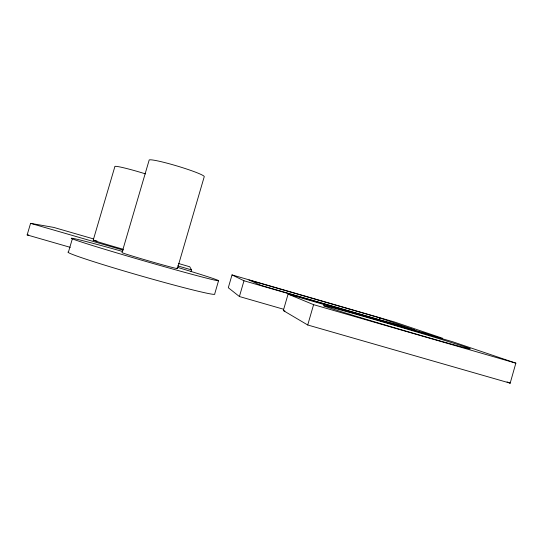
<?xml version="1.0" encoding="UTF-8"?>
<svg xmlns="http://www.w3.org/2000/svg" width="543" height="543" viewBox="0 0 543 543"><rect width="100%" height="100%" fill="white"/><g stroke="black" fill="none" stroke-linecap="round" stroke-linejoin="round"><path stroke-width="0.81" d="M510.176 383.168L515.85 363.145L452.529 341.717L288.082 294.123L283.324 310.562L307.725 324.992L510.176 383.168L507.06 381.905M378.98 320.302L379.672 317.886L248.965 280.025L261.203 285.442L414.737 329.893L379.672 317.886M307.725 324.992L313.596 304.657L288.082 294.123M232.017 274.914L243.983 280.765L442.62 338.269L394.062 321.856L232.017 274.914L228.298 287.715L239.409 296.526L283.398 309.198M239.409 296.526L243.983 280.765M177.405 268.568L204.249 176.658A28.786 2.41 16.7 0 0 176.57 165.846A28.786 2.41 16.7 0 0 149.108 160.28L122.019 252.57A28.854 0.597 16.1 0 0 152.325 261.957A28.854 0.597 16.1 0 0 176.495 268.147M191.041 271.398L191.489 269.878L189.758 266.769L178.348 263.464M218.578 280.622L214.689 294.001A76.373 2.763 16 0 1 138.098 275.084A76.373 2.763 16 0 1 68.479 251.938L72.463 238.411M93.22 240.142L114.844 166.674A26.817 1.772 16.7 0 1 145.49 173.889M70.244 247.343L27.15 234.929L30.578 223.349L53.73 227.408L93.64 238.954M27.15 234.929L28.786 235.085M283.324 310.562L284.953 311.03M313.596 304.657L515.85 363.145M30.578 223.349L123.22 250.14M177.67 265.88L191.489 269.878M177.541 267.38A76.346 1.595 16.1 0 1 200.476 276.577A76.346 1.595 16.1 0 1 84.219 242.925A76.346 1.595 16.1 0 1 121.965 251.294M123.349 249.312A26.865 0.441 16.1 0 1 97.53 241.683A26.865 0.441 16.1 0 1 96.966 241.024M349.068 314.098A76.522 1.147 16.4 0 0 469.722 348.844A76.522 1.147 16.4 0 0 374.568 319.555A76.522 1.147 16.4 0 0 349.068 314.098"/></g></svg>
